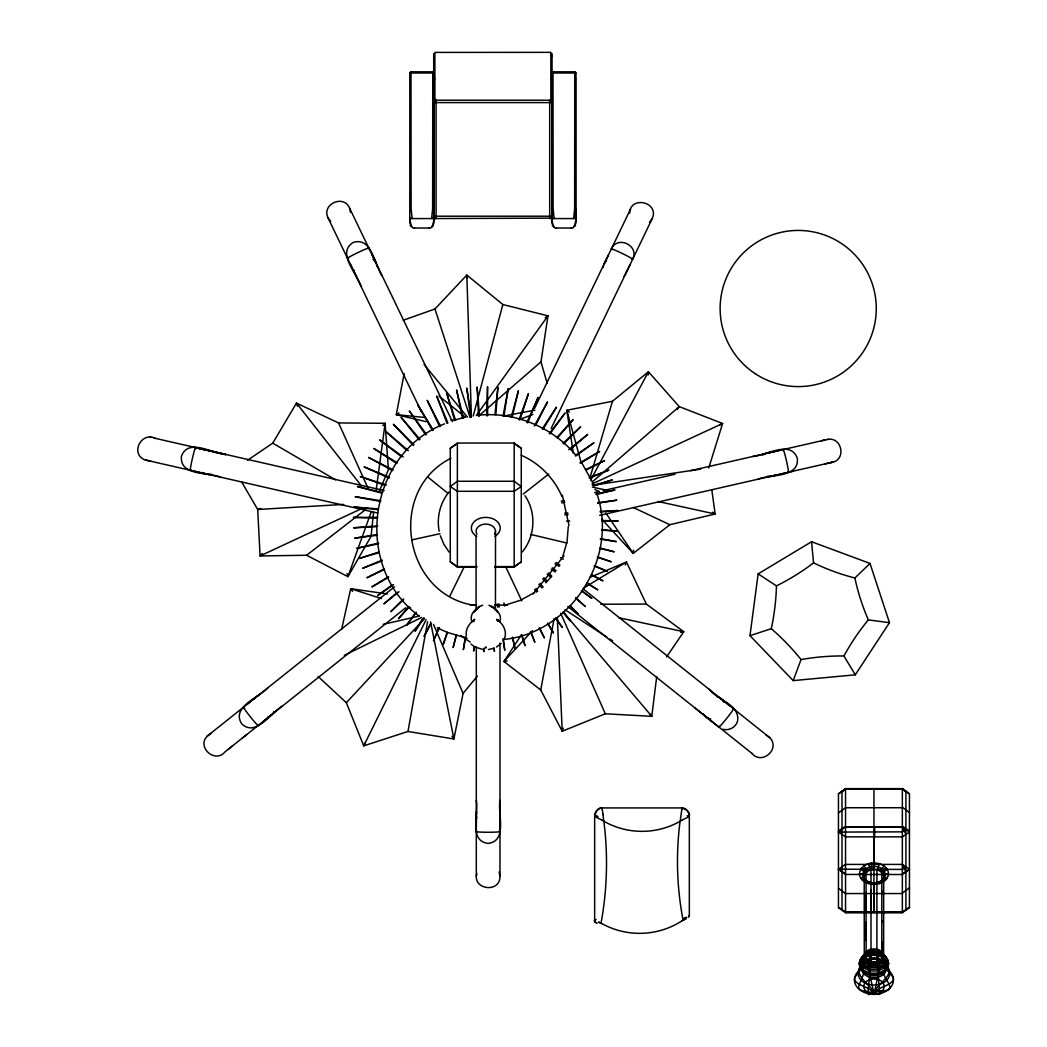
<?xml version="1.0" encoding="UTF-8"?>
<svg xmlns="http://www.w3.org/2000/svg" width="1047" height="1047" viewBox="0 0 1047 1047"><rect width="100%" height="100%" fill="white"/><g stroke="black" fill="none" stroke-linecap="round" stroke-linejoin="round"><path stroke-width="1.5" d="M432.764 73.002L432.633 207.895A68.094 68.094 0 0 1 432.411 211.128L431.573 218.574M433.707 216.048L433.707 209.596M495.44 610.401L495.532 531.261M574.777 73.002L574.646 207.895A68.094 68.094 0 0 1 574.423 211.128L573.586 218.574M575.719 216.048L575.719 209.596M873.957 912.173L873.97 882.987M876.928 869.952L876.902 963.044A8.167 1.675 76.7 0 0 876.915 963.855A4.109 0.838 76.7 0 0 877.098 965.282L877.438 967.101A5.17 1.06 76.7 0 1 877.569 968.03A11.857 2.434 76.7 0 1 877.648 968.658L877.766 969.705A5.759 1.178 76.7 0 0 877.896 970.634L878.341 974.312A14.579 10.784 0 0 0 885.474 970.556A2.578 1.4 44.5 0 0 885.801 969.928A14.449 10.692 0 0 0 888.563 963.554A2.552 1.714 0 0 0 888.183 962.743A14.344 10.614 0 0 0 885.435 956.5L884.401 955.832A13.101 9.698 0 0 0 877.896 952.39A12.721 9.41 0 0 0 870.005 952.377A13.258 9.816 0 0 0 863.474 955.872L862.427 956.539A2.552 1.387 44.5 0 0 862.1 957.18A14.449 10.692 0 0 0 859.338 963.554A2.578 1.741 0 0 0 859.731 964.366A9.541 6.413 0 0 0 860.228 964.889L861.773 966.826A12.263 9.083 0 0 0 864.128 972.166C859.26 988.08 851.604 989.808 873.211 992.648L873.368 993.381M881.81 892.358L881.823 872.57M881.783 922.041L881.836 890.958M881.783 950.296L881.823 920.627M859.626 962.625A14.409 10.666 0 0 0 869.625 972.755A13.977 10.339 0 0 0 878.289 972.781A14.579 10.797 0 0 0 885.474 968.92A14.069 10.418 0 0 0 888.183 962.73L886.914 961.499A5.759 3.874 0 0 1 886.456 960.884L886.063 960.125A11.857 7.97 0 0 0 885.827 959.654A5.17 3.481 0 0 0 885.382 959.039L884.27 958.018A4.109 2.761 0 0 1 883.707 956.997A8.167 5.497 0 0 1 883.629 956.225L883.707 876.836A9.894 7.316 0 0 0 882.948 874.075A9.672 7.159 0 0 0 882.084 872.884M871.012 962.913L871.012 963.044A8.167 1.675 -76.7 0 1 870.986 963.855A4.109 0.838 -76.7 0 1 870.816 965.282L870.685 965.962M881.77 941.842L881.77 960.426A8.167 4.45 44.5 0 0 881.836 961.238A4.109 2.238 44.5 0 0 882.294 962.507L883.197 964.012A5.17 2.814 44.5 0 1 883.563 964.824A11.857 6.452 44.5 0 1 883.747 965.386L884.061 966.329A5.759 3.141 44.5 0 0 884.427 967.14L885.474 968.933A2.552 1.387 44.5 0 1 885.801 969.915M499.982 800.366C497.364 812.825 508.096 840.99 488.138 843.424C468.192 840.99 478.924 812.825 476.306 800.366M864.194 876.836A9.907 7.329 0 0 0 864.966 879.611A4.738 2.945 -29.3 0 0 860.582 877.766A14.645 10.836 0 0 1 859.469 873.656A4.738 3.18 -0.3 0 1 864.207 876.823L864.285 956.225A8.167 5.497 0 0 1 864.22 956.997A4.109 2.761 0 0 1 863.644 958.018L862.532 959.039A5.17 3.481 0 0 0 862.074 959.654A11.857 7.97 0 0 0 861.838 960.125L861.459 960.884A5.759 3.874 0 0 1 861 961.499L859.705 962.73A2.552 1.714 0 0 0 859.312 963.554M476.306 825.285L476.424 813.493M870.319 883.459A9.672 7.159 0 0 0 875.946 883.864L876.143 882.66L876.81 884.165A14.318 10.588 0 0 1 868.46 883.55A14.697 10.876 0 0 1 863.775 881.273A14.278 10.562 0 0 1 861.943 879.637A14.422 10.666 0 0 1 860.686 877.713M486.672 415.764L487.536 386.696L487.614 415.777M568.312 526.497L567.003 541.953L562.697 556.873M409.796 223.194L409.822 72.793L410.987 71.824L432.764 71.824L433.916 72.793M432.961 218.483L433.707 217.383L433.707 53.593M552.057 99.046L550.866 100.224L434.885 100.224L433.707 101.402L434.885 101.402L434.885 52.415L550.866 52.35L550.866 101.088M433.707 217.488L434.78 218.561L551.782 218.129L552.057 53.593M433.707 208.942L433.065 209.897M575.719 208.942L575.379 209.701M888.563 963.554A14.723 10.889 0 0 0 885.749 957.154A2.552 1.387 -44.7 0 0 885.435 956.513A14.409 10.666 0 0 0 878.289 952.705L878.289 954.341A9.541 1.95 -76.7 0 1 878.132 955.217L877.726 959.536L879.886 966.211L874.402 992.635M552.057 77.936L550.866 78.918M870.594 966.42L870.476 967.101A5.17 1.06 -76.7 0 0 870.332 968.03A11.857 2.434 -76.7 0 0 870.266 968.658L870.149 969.705A5.759 1.178 -76.7 0 1 870.005 970.634L869.586 974.364A9.541 1.95 -76.7 0 0 869.769 974.548L868.002 992.072L868.657 994.65L873.198 992.347L873.735 993.577L874.703 992.347L878.485 994.519L879.755 994.192L878.132 974.561A9.541 1.95 76.7 0 0 878.289 974.417A13.977 10.339 0 0 1 869.625 974.404A14.396 10.653 0 0 1 859.626 964.261M648.198 374.996L648.433 371.764L612.456 401.276L566.793 410.254L573.337 453.089M474.003 646.261L473.637 651.09L474.16 646.274M495.846 414.625L497.914 387.246L494.956 414.547M633.553 550.159L633.252 553.418L601.75 519.168M373.543 512.232L371.083 536.3L347.931 576.661L306.614 555.263L260.088 555.944L257.693 509.483L241.53 481.751M680.367 819.565L682.029 808.062M473.637 621.669L474.579 619.34L472.995 620.95M656.718 676.519L651.784 716.331L605.323 713.779L562.187 731.251L540.736 689.96L503.921 661.495L521.511 634.652M376.253 489.656L385.1 423.276L338.561 422.936L296.471 403.108L272.757 443.143L247.537 460.261M749.979 635.686L758.146 573.874L811.569 541.731L870.005 563.443L889.466 622.677L855.281 674.818L793.207 680.615L749.979 635.686L771.286 628.684L776.455 633.291A79.35 26.254 46.1 0 1 799.973 658.223L801.034 659.558A78.551 25.992 -5.3 0 1 843.947 655.985A76.379 25.272 -56.8 0 1 868.329 619.889A74.402 24.618 71.8 0 1 854.889 577.996A74.232 24.565 20.4 0 1 813.545 562.867A76.012 25.154 -31 0 1 776.455 585.875A78.276 25.9 -82.5 0 1 771.286 628.684M503.306 639.508C571.073 633.199 619.353 557.488 596.764 493.333M547.228 383.424L540.972 361.843L547.987 315.841L502.848 304.52L466.818 275.073L434.963 308.996L403.213 320.251M465.3 636.969L463.324 649.742L465.719 637.034M504.013 415.738L508.227 388.607L503.136 415.594M874.546 992.739C875.959 983.696 896.677 974.822 886.259 966.093C883.943 964.379 882.83 961.159 885.016 958.882A9.541 5.17 -44.7 0 0 885.448 958.149A2.578 1.4 -44.7 0 0 885.762 957.154A14.789 10.941 0 0 0 878.394 953.267A14.344 10.614 0 0 0 869.494 953.241A14.972 11.072 0 0 0 862.126 957.194A2.578 1.4 44.5 0 0 862.44 958.175A9.541 5.183 44.5 0 0 862.846 958.921L863.867 963.044A12.315 9.109 0 0 0 861.498 968.475L854.771 977.492L854.457 979.94A19.631 14.527 0 0 0 858.226 988.473A19.71 14.593 0 0 0 868.028 993.668A19.134 14.161 0 0 0 879.899 993.695M318.118 676.493L346.335 702.694L363.728 745.857L407.977 731.473L427.556 621.8M888.602 963.554A2.578 1.741 0 0 1 888.183 964.366A9.541 6.413 0 0 1 887.673 964.889C882.255 970.046 894.439 974.6 893.444 979.94A19.265 14.252 0 0 1 889.728 988.42C886.142 992.883 878.799 989.101 874.703 992.648L874.546 993.381M540.736 689.96L554.112 618.646M404.129 373.674L396.303 414.651L425.972 421.64M499.982 643.12L499.982 876.326C500.296 893.51 472.001 889.767 476.869 873.42M477.419 676.074L463.088 693.376L453.901 738.986L407.977 731.473M341.597 629.404L350.732 588.702L387.259 593.937M629.574 213.392C630.124 195.2 659.518 201.914 652.268 218.483L551.18 428.393M551.834 72.793L552.999 71.824L574.777 71.824L575.942 72.793L575.955 223.194M874.69 993.053C878.616 986.313 889.178 986.667 893.444 979.94A19.631 14.527 0 0 0 889.675 971.42A19.71 14.593 0 0 0 879.886 966.224A19.134 14.161 0 0 0 868.015 966.198A19.958 14.763 0 0 0 858.187 971.472A19.265 14.252 0 0 0 854.47 979.94C858.71 986.68 869.298 986.313 873.224 993.053M456.126 634.992L453.142 647.57L456.531 635.097M512.075 417.491L518.409 390.767L511.211 417.269M632.663 259.198C639.678 245.679 617.534 235.012 611.343 248.937M473.244 415.855L502.848 304.52M589.814 478.322L612.456 401.276M708.767 467.917L722.613 423.498L679.241 406.629L648.433 371.764L590.6 480.324M864.181 965.426L863.867 966.355A5.759 3.128 -44.7 0 1 863.5 967.166L862.466 968.959A2.552 1.387 -44.7 0 0 862.139 969.954A2.578 1.4 -44.7 0 0 862.479 970.582A9.541 5.17 -44.7 0 0 862.885 970.883L864.128 972.166A12.328 9.122 0 0 0 870.253 975.411A12.04 8.913 0 0 0 877.818 975.346M447.134 632.309L443.169 644.612L447.527 632.453M519.979 419.873L528.382 393.724L519.129 419.585M499.589 621.709C502.639 616.434 497.181 609.576 493.713 608.372M504.327 638.827C507.52 631.59 503.097 623.502 496.893 619.523L497.953 620.361M371.279 511.669L347.931 576.661L347.054 573.56M563.312 728.215L562.187 731.251L557.344 617.39M793.207 680.615L801.034 659.558M625.281 565.014L626.459 562.017L646.352 604.08L683.77 631.734L666.559 656.901M438.981 627.441L433.458 640.882L439.426 627.624M527.662 422.857L538.093 397.454L526.837 422.504M379.577 490.637L388.411 469.684L385.1 423.276L382.836 425.632M365.05 742.912L363.728 745.857L426.103 619.654M870.018 970.621A13.101 9.698 0 0 1 860.922 961.408A12.8 9.475 0 0 1 863.474 955.872A5.759 3.141 44.5 0 0 863.84 955.453L864.155 954.851A11.857 6.452 44.5 0 1 864.338 954.498A5.17 2.814 44.5 0 1 864.704 954.079L865.503 953.608A10.562 7.813 0 0 1 870.816 950.755A10.117 7.486 0 0 1 877.098 950.755L877.425 950.99A5.17 1.06 -76.7 0 1 877.569 951.291A11.857 2.434 -76.7 0 1 877.635 951.579L877.752 952.076A5.759 1.178 -76.7 0 0 877.896 952.377L878.315 952.731A13.977 10.339 0 0 0 869.612 952.691A14.579 10.797 0 0 0 862.44 956.539A14.069 10.418 0 0 0 859.718 962.73M625.425 274.249L630.098 264.498M604.211 263.739L608.412 255.023M534.677 408.16L630.556 209.073M449.909 595.939L464.201 566.872M430.631 623.436L424.074 636.406L431.05 623.646M535.815 425.003L547.476 401.93L534.297 426.024M433.615 225.04L431.796 227.264M575.628 225.04L574.567 226.649M473.885 612.456L477.72 607.496L482.641 605.179M394.562 586.739L207.149 736.198C196.443 747.349 215.198 763.852 225.013 751.877L405.66 607.797M422.622 618.79L415.07 631.21L423.904 617.691M543.053 429.218L556.494 407.139L542.333 428.773M677.448 409.364L679.241 406.629L592.445 481.803M476.503 609.197L479.748 606.278M649.493 222.409L652.268 218.483M476.293 415.567L547.987 315.841L545.291 317.647M415.947 612.207L406.498 625.308L416.366 612.521M549.937 433.982L565.066 413.028L549.256 433.484M449.032 491.959C440.146 502.743 436.442 517.519 439.19 531.222M522.217 552.018C535.305 536.457 536.483 512.454 524.979 495.689M533.132 593.898L563.94 555.905M474.631 611.121L475.299 610.296M408.867 606.449L398.41 618.764L409.259 606.789M557.462 438.052L573.141 419.572L556.873 437.528M545.88 582.773L551.023 576.949M575.379 218.221L575.379 76.902M262.287 553.562L260.088 555.944L361.333 508.75M532.557 630.556L503.921 661.495L507.154 660.997M346.335 702.694L424.558 618.581M403.396 599.002L390.858 611.605L403.802 599.408M563.6 443.928L580.692 426.731L563.05 443.365M854.889 577.996L870.005 563.443M682.631 819.801L687.866 817.236L689.332 815.037L689.332 915.641L688.363 917.277M501.199 643.473L496.487 646.994M478.885 415.777L540.972 361.843M397.389 592.288L383.909 603.87L399.012 591.725M570.497 449.215L587.655 434.466L568.77 449.66M476.634 609.158C472.302 611.5 469.789 617.102 471.988 621.735M247.157 704.291L255.717 697.328M841.997 791.493L845.544 788.627L902.357 788.627L909.45 793.875L909.45 907.396L902.357 912.657L845.544 912.657L838.451 907.396L838.451 793.875L845.544 788.627L845.544 912.657M282.52 706.005C271.304 711.973 255.926 737.782 241.582 723.699C231.047 706.568 259.669 697.328 267.967 687.696M211.049 733.397L207.149 736.198M228.39 749.181L232.303 746.053M241.909 738.384L246.621 734.641M473.558 620.4L474.631 619.549C469.409 623.109 465.09 629.247 466.386 635.843M523.251 494.053L548.746 474.055M711.855 490.166L715.14 514.012L669.858 524.704L633.252 553.418L605.833 512.991M264.368 720.48L271.814 714.669M306.614 555.263L365.56 509.562M476.856 567.081L457.369 567.081L450.275 561.833L450.275 448.312L457.369 443.051L514.182 443.051L521.275 448.312L521.275 561.833L514.182 567.081L494.708 567.081M838.451 812.982L845.544 807.734L902.357 807.734M838.451 832.09L845.544 826.842L902.357 826.764L909.45 832.09L902.357 836.867L845.544 836.867L838.451 832.09L902.357 831.855L905.904 829.46M905.904 866.798L902.357 869.429L838.451 869.193L845.544 864.416L902.357 864.416L909.45 869.193L902.357 874.441M902.357 893.065L909.45 887.817M391.918 585.129L377.574 595.612L393.593 584.684M575.719 456.073L593.976 442.724L575.3 455.471M450.275 448.312L457.369 443.535M521.275 561.833L514.182 566.61L494.708 566.61M838.451 793.875L845.544 789.098L902.357 789.098L909.45 793.875M838.451 831.004L845.544 826.227M902.357 873.996L909.45 869.219M859.718 964.379A14.069 10.405 0 0 1 862.427 958.175A14.579 10.784 0 0 1 869.625 954.341A13.977 10.339 0 0 1 878.289 954.341A14.396 10.653 0 0 1 885.435 958.149A14.344 10.614 0 0 1 888.183 964.379A14.069 10.405 0 0 1 885.474 970.569A9.541 5.183 44.5 0 1 885.055 970.844C880.749 975.948 890.879 982.636 889.728 988.42A19.958 14.763 0 0 1 879.886 993.668M399.025 412.924L396.303 414.651L425.121 417.517M475.731 609.707L477.825 608.399M450.917 458.259C386.382 490.703 403.291 594.997 474.762 605.402M388.411 576.714L371.907 586.896L388.725 577.25M580.391 463.324L599.643 451.453L580.025 462.695M534.022 592.785L520.438 600.284L505.649 604.983M583.258 588.283L626.459 562.017L589.5 577.591M485.311 647.072L486.227 647.059M486.253 647.897L485.402 647.949M682.304 819.932C657.804 835.205 626.014 835.1 601.528 819.866M686.086 918.533L684.96 919.122M682.238 920.693L683.848 919.881M685.811 918.9L683.089 920.13A78.067 78.067 0 0 1 601.043 923.14L598.518 922.001M384.197 568.901L366.947 577.748L384.471 569.463M585.927 470.182L604.603 460.588L585.626 469.566M685.497 919.07L684.516 919.554M719.721 424.938L722.613 423.498L592.013 483.976M444.556 423.839C367.615 453.888 352.459 566.453 418.721 615.793M344.345 655.304L421.679 617.416M382.103 560.145L362.72 568.246L382.351 560.786M589.461 478.191L608.844 470.09L589.199 477.563M519.391 419.546L532.897 414.455M260.795 508.462L257.693 509.483L343.704 504.418M379.197 551.887L359.252 558.444L379.407 552.541M593.885 485.952L612.312 479.906L593.701 485.35M874.31 992.582C869.612 983.971 849.745 972.781 863.867 963.044A12.76 9.449 0 0 1 870.162 959.693A12.237 9.057 0 0 1 877.752 959.693M493.582 648.302L488.452 649.546M454.948 419.965L465.653 417.125M378.53 543.04L356.556 548.392L378.7 543.759M561.624 502.94L564.765 502.167M596.162 494.537L614.995 489.944L596.018 493.922M771.613 476.254L793.207 471.176M752.78 456.479C765.462 455.942 790.511 439.347 797.33 458.272C799.398 478.296 769.584 474.173 757.923 479.225M594.631 492.574L599.133 491.54M603.033 490.65L675.053 474.212M690.627 470.666L824.853 440.028L821.476 440.787M827.706 439.452C840.715 436.599 846.526 457.238 833.962 461.871L599.709 515.333M383.176 624.339L419.494 616.016M825.128 463.886L828.203 463.18M829.145 462.97L832.47 462.211M411.563 539.951L440.028 533.695M823.374 440.355L828.635 439.243M561.231 501.186L564.398 500.531M828.138 463.114L833.399 462.002M779.282 450.511L767.713 452.919L775.225 451.349M503.241 416.13L534.912 410.136M680.576 632.296L683.77 631.734L618.685 617.717M155.401 438.366C141.646 431.024 129.697 453.613 144.826 459.882L377.574 513.004M376.985 534.559L354.658 538.158L377.09 535.279M597.758 503.267L616.892 500.178L597.667 502.652M592.406 485.311L700.692 469.121M377.731 525.843L353.572 527.819L376.161 526.706M564.843 514.862L568.063 514.601M600.271 511.97L617.979 510.53L600.232 511.394M476.594 415.358C513.436 411.078 551.677 426.325 575.47 454.764M564.726 513.135L567.958 512.978M434.78 100.224L433.707 99.046L434.885 99.046M377.535 517.336L353.31 517.414L377.522 518.134M566.545 521.079L569.777 521.066M602.09 520.974L618.254 520.922L602.104 520.451M600.756 604.237L646.352 604.08M409.848 73.002L433.89 73.002M575.915 73.002L551.861 73.002L551.808 223.194M552.044 102.593L433.72 102.593A2.369 2.369 0 0 1 436.076 100.224L436.076 218.561A2.369 2.369 0 0 1 433.707 216.206L552.044 216.206M432.961 203.602L433.89 203.602M432.961 217.383L434.885 217.383L434.885 218.574M552.005 217.383L550.866 217.383L550.866 218.522M409.809 218.574L433.929 218.574M551.821 218.574L575.942 218.574M414.533 228.037L429.205 228.037M556.546 228.037L571.23 228.037M476.856 566.61L457.369 566.61L450.275 561.833M845.544 826.842L902.357 826.842L905.904 834.485M902.357 874.52L845.544 874.441L838.451 869.193L845.544 873.996M902.357 893.549L845.544 893.549L838.451 888.301M470.077 604.865L476.594 604.917M494.537 605.061L507.573 605.166M434.78 78.918L433.707 77.936M550.866 100.224L552.005 101.062M378.019 508.855L353.847 507.023L377.941 509.64M601.593 530.096L617.704 531.313L601.645 529.573M722.953 729.288C728.974 730.911 735.544 727.495 737.454 721.527C740.818 704.749 717.156 699.906 709.094 689.292M450.76 420.056L453.953 420.37M868.329 619.889L889.466 622.677M380.755 500.675L355.208 496.71L380.611 501.513M600.376 539.153L616.343 541.626L600.468 538.629M552.24 217.462L552.319 218.129M483.099 649.546L475.089 647.02M200.854 448.797L211.075 450.93M145.389 460.013L150.637 461.125M592.34 487.077L608.294 490.585M657.725 501.421L715.14 514.012L712.47 512.179M220.852 477.236C209.191 472.197 179.39 476.293 181.445 456.283C188.29 437.332 213.352 454.018 226.034 454.568L195.383 447.658L226.008 454.49M153.922 438.039L384.144 490.585M149.59 437.123L151.082 437.463M752.047 753.474C761.85 765.436 780.604 748.945 769.911 737.795L583.323 588.99M467.08 638.212L447.357 632.44L437.28 627.834M382.521 492.496L357.38 486.541L382.325 493.307M600.036 548.445L614.183 551.795L600.153 547.987M530.62 534.428L566.872 543.013M194.716 471.268L207.175 474.265M551.193 55.295L552.057 56.237M386.474 484.97L360.325 476.568L384.668 485.271M597.379 557.318L611.226 561.768L597.536 556.873M381.409 598.557L350.732 588.702L352.564 591.411M407.492 606.946L410.568 607.927M490.899 605.925L494.982 608.477L497.652 612.443M488.923 605.179L494.943 608.961L493.634 607.155L495.035 609.184M389.471 477.288L364.055 466.857L389.118 478.113M594.042 565.956L607.496 571.492L595.704 566.191M601.214 819.722L596.175 817.262L594.657 815.076L594.657 919.096A6.897 2.775 -9.3 0 0 594.722 919.659M599.146 922.433L601.75 923.546M603.582 820.717L603.229 816.163M521.301 455.314C539.401 463.154 554.046 478.23 561.886 496.291M594.905 489.486L599.316 491.553M633.121 507.442L669.858 524.704M393.044 469.854L368.544 457.46L392.638 470.653M591.476 575.039L603.02 580.876L591.673 574.672M560.498 557.606L563.325 559.15M272.757 443.143L335.498 479.788M397.206 462.735L373.74 448.456L396.721 463.494M555.028 563.849L559.163 566.362M586.765 583.166L597.811 589.88L587.001 582.813M564.948 609.707L607.142 637.27M609.864 639.036L612.587 640.816M758.146 573.874L776.455 585.875M555.905 562.461L559.949 565.118M514.182 443.535L521.275 448.312M902.357 826.227L909.45 831.004M460.863 635.686L470.168 642.06M569.424 412.138L566.793 410.254L581.203 462.839M769.911 737.795L766.011 734.994M403.213 456.911L379.629 439.884L401.367 456.675M551.311 569.136L555.237 571.976M581.438 590.888L591.921 598.452L581.687 590.547M902.357 807.25L909.45 812.511M552.279 567.827L556.127 570.798M705.233 716.266L712.68 722.077M567.788 606.527L752.492 753.827M438.929 396.041L465.3 417.112M694.541 707.602L718.896 727.194M905.904 791.493L902.357 788.627L902.357 912.657M553.955 227.264L552.149 225.053M721.331 698.925L729.903 705.887M427.935 477.118L448.064 493.438M408.356 450.616L386.186 431.796L406.537 450.249M547.188 574.122L550.879 577.263M575.523 598.177L585.365 606.54L575.798 597.863M494.891 609.132L496.893 611.095M470.993 644.036L472.878 645.646M548.262 572.905L551.848 576.151M498.516 620.91L496.945 619.301L497.914 621.054L497.757 620.256M413.971 444.753L393.345 424.257L413.29 445.42M542.686 578.769L546.128 582.197M570.183 606.108L578.206 614.079L570.458 605.847M543.851 577.643L547.175 581.164M420.03 439.347L401.08 417.295L419.297 439.962M538.891 584.278L542.045 587.956M563.103 612.469L570.471 621.041L563.391 612.233M649.677 713.871L651.784 716.331L563.116 611.841M424.127 364.578L467.446 417.125M411.183 226.649L410.136 225.053M552.24 209.531L552.057 208.942M540.095 583.271L543.144 587.053M361.516 486.017L296.471 403.108L297.427 406.197M449.032 552.018L443.876 544.296L440.316 535.724M426.495 434.44L409.325 410.961L425.723 434.989M534.572 589.553L536.483 592.157M555.551 618.24L562.226 627.375L555.852 618.031M452.448 421.692L349.619 208.183C343.913 194.114 321.573 203.929 327.907 217.606L421.339 411.628M327.907 217.606L330.669 221.532M452.042 736.329L453.901 738.986L430.566 621.866M535.815 588.676L537.635 591.346M601.973 808.088L603.02 814.108M582.184 463.572L592.89 482.955M433.327 430.055L418.054 405.307L432.516 430.539M547.555 623.41L553.497 633.042L547.882 623.227M843.947 655.985L855.281 674.818M440.486 426.208L427.202 400.334L439.635 426.626M539.192 627.938L544.361 638.003L539.519 627.781M371.75 254.146L375.965 262.862M361.071 286.472C357.825 274.17 336.126 253.387 353.035 242.538C372.065 236.085 374.787 265.99 382.377 276.199M902.357 864.416L905.904 871.811M350.064 263.622L354.75 273.359M505.923 567.212L521.812 600.913M338.561 422.936L367.877 487.85M560.721 613.254L605.323 713.779M433.484 624.352L463.088 693.376M447.907 422.949L436.704 396.106L447.03 423.289M530.489 631.799L534.847 642.23L530.829 631.655M455.576 420.266L446.506 392.638L454.673 420.554M521.524 634.953L525.044 645.698L521.864 634.848M434.963 308.996L470.077 417.478M874.036 869.677A9.672 7.159 0 0 0 872.151 869.821A9.436 6.976 0 0 0 870.266 870.149A10.248 7.591 0 0 0 867.073 871.732A4.738 2.238 53.9 0 0 863.749 866.052A14.841 10.98 0 0 1 868.434 863.736A14.37 10.627 0 0 1 871.156 863.121L872.086 869.743M463.428 418.211L456.557 389.942L462.512 418.407M503.921 602.863L504.68 606.004M512.323 637.401L514.993 648.394L512.677 637.322M349.619 208.183L350.588 212.515M562.331 495.139L568.979 525.398M499.144 871.968L499.982 876.326M471.425 416.758L466.792 388.057L470.483 416.902M497.299 604.027L497.809 607.221M502.966 639.115L504.772 650.292L503.332 639.063M498.804 603.818L499.223 607.024M603.046 814.396L603.177 815.561M554.177 218.574L553.353 211.128A68.094 68.094 0 0 1 553.117 207.895L552.999 73.002M412.165 218.574L411.34 211.128A68.094 68.094 0 0 1 411.105 207.895L410.987 73.002M811.569 541.731L813.545 562.867M873.735 992.543L868.015 966.211L870.175 959.536L869.769 955.217A9.541 1.95 76.7 0 1 869.612 954.341L870.005 952.377A5.759 1.178 76.7 0 0 870.149 952.076L870.266 951.579A11.857 2.434 76.7 0 1 870.332 951.291A5.17 1.06 76.7 0 1 870.476 950.99L870.816 950.755A4.109 0.838 76.7 0 0 870.986 950.126A8.167 1.675 76.7 0 0 871.012 949.407L871.012 949.158A9.894 7.329 0 0 0 866.131 951.775A9.554 7.067 0 0 0 864.298 955.976L864.285 956.094M479.5 415.947L477.131 386.971L478.558 416.012M467.067 278.306L466.818 275.073L471.412 417.23M499.943 822.327L499.982 825.285M876.902 949.289L876.902 949.42A8.167 1.675 -76.7 0 0 876.915 950.126A4.109 0.838 -76.7 0 0 877.098 950.755M873.957 836.867L873.97 869.311M873.97 883.315L873.97 884.048M870.986 889.754L871.012 962.782A9.488 7.015 0 0 0 876.902 962.782A9.894 7.329 0 0 0 881.77 960.178A9.554 7.067 0 0 0 883.616 955.976M870.986 913.377L870.986 869.952M866.065 872.596L866.105 910.772M866.065 892.384L866.131 940.428M866.131 951.762L866.131 951.893A8.167 4.45 44.5 0 1 866.078 952.757A9.632 7.12 0 0 0 864.207 956.997A9.816 7.264 0 0 0 866.091 961.264A9.855 7.29 0 0 0 870.986 963.855A9.567 7.08 0 0 0 876.928 963.868A9.973 7.381 0 0 0 881.836 961.238A9.632 7.12 0 0 0 883.694 956.997M866.091 922.067L866.157 960.452A8.167 4.437 -44.7 0 1 866.091 961.251A4.109 2.225 -44.7 0 1 865.633 962.533L864.743 964.038A5.17 2.801 -44.7 0 0 864.377 964.85A11.857 6.439 -44.7 0 0 864.181 965.426M476.032 535.567L476.11 610.401M905.904 910.026L905.904 791.257L902.357 788.862L845.544 788.862L841.997 791.257L841.997 910.026M874.664 826.842L874.664 836.867M873.957 788.627L873.957 912.657M682.238 808.755L682.238 807.931L601.75 807.931L601.75 808.755M574.777 71.863L574.777 72.793M552.999 71.863L552.999 72.793M514.182 443.051L514.182 567.081M476.306 646.876L476.306 876.326M457.369 443.051L457.369 567.081M433.942 73.002L433.942 223.194M432.764 71.863L432.764 72.793M410.987 71.863L410.987 72.793M274.065 711.502A11.831 10.876 51.4 0 1 267.823 716.999M254.238 699.121A11.831 10.876 51.4 0 1 258.975 695.247M258.046 725.087A11.831 0.667 51.4 0 1 249.487 715.729A11.831 0.667 51.4 0 1 244.605 708.034M208.746 450.838A11.831 10.876 -77.1 0 1 215.368 452.684M211.049 474.108A11.831 10.876 -77.1 0 1 202.882 472.511M190.842 469.462A11.831 0.667 -77.1 0 1 192.412 458.377A11.831 0.667 -77.1 0 1 195.593 448.823M372.994 259.29A11.831 10.876 -25.7 0 1 376.985 266.592M356.543 275.885A11.831 10.876 -25.7 0 1 353.729 269.629M348.546 258.112A11.831 0.667 -25.7 0 1 357.694 252.68A11.831 0.667 -25.7 0 1 368.151 248.649M626.211 272.063A11.831 10.876 25.7 0 1 623.632 276.774M603.19 267.469A11.831 10.876 25.7 0 1 606.566 260.677M612.233 249.67A11.831 0.667 25.7 0 1 621.918 253.295A11.831 0.667 25.7 0 1 631.851 259.067M716.58 696.386A11.831 10.876 -51.4 0 1 723.582 702.105M710.769 718.949A11.831 10.876 -51.4 0 1 703.348 713.792M732.861 709.212A11.831 0.667 -51.4 0 1 726.644 718.478A11.831 0.667 -51.4 0 1 719.289 726.199M499.943 814.265A11.831 10.876 0 0 1 499.943 815.809M476.791 818.1A11.831 10.876 0 0 1 476.791 811.975M499.039 831.344A11.831 0.667 0 0 1 488.583 832.26A11.831 0.667 0 0 1 476.948 831.397M682.212 808.297A8.023 7.185 22.8 0 1 689.541 815.024M687.068 815.718A8.023 3.298 10.9 0 1 688.363 816.581M682.238 807.839A7.525 7.054 67.2 0 1 689.096 815.037M689.292 915.484A8.219 3.141 -1.9 0 1 688.743 916.308M594.892 815.037A7.538 7.054 -67.2 0 1 601.75 807.839M595.023 815.063A8.023 7.185 -67.2 0 1 601.737 807.734M597.994 816.686A8.023 1.387 24.6 0 1 596.201 815.508M596.214 922.826A7.931 2.801 -5.1 0 1 596.162 919.384M603.779 820.743A331.323 331.323 0 0 1 601.043 923.14M683.076 920.13A310.527 310.527 0 0 1 680.144 820.783M686.61 917.473A8.363 1.701 -21.4 0 1 684.372 918.638M686.099 917.277A7.996 1.178 -23.1 0 1 684.005 918.337M597.235 923.061A8.245 2.905 6.1 0 1 594.421 920.091M775.238 474.932A11.831 10.876 77.1 0 1 767.739 476.11M762.792 455.144A11.831 10.876 77.1 0 1 770.042 452.828M783.156 450.55A11.831 0.667 77.1 0 1 786.441 460.693A11.831 0.667 77.1 0 1 787.933 471.425M556.494 227.788A9.502 2.84 83.3 0 1 551.69 217.436M576.072 217.436A9.502 2.84 -83.3 0 1 571.282 227.788M551.808 211.337A1.466 1.322 0 0 1 552.24 210.408M575.3 210.238A1.466 1.322 0 0 1 575.955 211.337M552.057 216.206A2.369 2.369 0 0 1 549.688 218.574L549.688 100.237A2.369 2.369 0 0 1 552.057 102.593M414.481 227.788A9.502 2.84 83.3 0 1 409.678 217.436M434.06 217.436A9.502 2.84 -83.3 0 1 429.257 227.788M409.796 211.337A1.466 1.322 0 0 1 409.901 210.853M432.882 210.067A1.466 1.322 0 0 1 433.942 211.337M476.686 536.365A14.436 10.679 0 0 1 475.194 520.804A14.436 10.679 0 0 1 496.291 520.752A14.436 10.679 0 0 1 494.943 536.326M476.922 534.192A9.698 7.172 0 0 1 485.743 524.089A9.698 7.172 0 0 1 494.655 534.14M870.24 958.254A12.472 9.227 0 0 0 864.102 961.539A12.04 8.913 0 0 0 861.773 966.826L861.485 968.475A12.551 9.292 0 0 0 863.893 973.919A12.603 9.331 0 0 0 870.162 977.244A12.237 9.057 0 0 0 877.752 977.257A12.76 9.449 0 0 0 884.034 973.893A12.315 9.109 0 0 0 886.416 968.475M864.102 954.982A12.472 9.227 0 0 1 870.24 951.697A11.962 8.847 0 0 1 877.661 951.684M864.089 954.982A12.04 8.913 0 0 0 861.773 960.269A12.263 9.083 0 0 0 864.128 965.609A12.328 9.122 0 0 0 870.253 968.855A12.04 8.913 0 0 0 877.818 968.789M870.986 950.139A9.973 7.381 0 0 0 866.065 952.757A4.109 2.238 44.5 0 1 865.607 953.542A10.182 7.538 0 0 0 863.644 958.018A10.431 7.722 0 0 0 870.816 965.282M873.97 869.612A9.606 7.107 0 0 1 877.674 870.162A10.051 7.434 0 0 1 880.841 871.732A9.449 6.989 0 0 1 882.058 872.818A4.738 2.644 -42 0 1 885.998 867.701A14.265 10.562 0 0 0 884.165 866.052A14.697 10.876 0 0 0 879.493 863.749A14.305 10.588 0 0 0 871.156 863.121M875.855 883.917A9.449 6.989 0 0 0 877.674 883.498A10.221 7.565 0 0 0 880.854 881.914A9.554 7.067 0 0 0 882.084 880.815A9.541 7.067 0 0 0 882.974 879.572A9.672 7.159 0 0 0 883.707 876.836A4.738 3.18 -0.2 0 1 888.432 873.63A14.645 10.836 0 0 0 887.333 869.573A14.37 10.627 0 0 0 885.958 867.662M865.987 880.828A9.672 7.159 0 0 1 865.084 879.572M864.351 876.849A9.672 7.159 0 0 1 865.097 874.088M870.882 993.616A10.221 7.565 0 0 1 863.775 986.418A9.986 7.394 0 0 1 865.764 982.099A10.352 7.656 0 0 1 870.882 979.377A9.92 7.342 0 0 1 877.033 979.377M877.137 979.207A10.221 7.565 0 0 1 884.231 986.405M878.943 962.18A15.901 11.766 0 0 1 886.848 966.368M884.205 963.004A12.551 9.292 0 0 1 886.6 968.449M877.805 958.188A12.263 9.083 0 0 1 886.312 966.813M859.247 963.436A14.789 10.941 0 0 0 869.507 973.841A14.344 10.614 0 0 0 878.407 973.854A14.972 11.072 0 0 0 885.775 969.902M877.805 951.631A12.263 9.083 0 0 1 886.312 960.256M877.556 950.807A11.556 8.546 0 0 1 885.566 958.934M877.203 950.584A10.431 7.722 0 0 1 884.44 957.926M881.967 952.718A9.816 7.264 0 0 1 883.851 956.984M871.012 962.782A9.776 7.237 0 0 1 864.233 955.898M881.914 951.631A9.776 7.237 0 0 1 883.786 955.885M863.683 877.752A11.308 8.363 0 0 1 862.807 874.585M863.788 877.713A11.072 8.193 0 0 0 864.835 879.153A10.85 8.023 0 0 0 866.131 880.435A11.412 8.441 0 0 0 869.743 882.202M862.964 874.598A11.072 8.193 0 0 1 863.801 871.444M869.756 867.034A11.072 8.193 0 0 1 878.302 867.034M888.445 873.63A14.422 10.666 0 0 1 884.165 881.247A14.841 10.98 0 0 1 879.519 883.537A4.738 1.243 72.6 0 0 877.674 883.498M879.637 883.485A14.422 10.666 0 0 1 876.915 884.113M859.6 873.682A14.422 10.666 0 0 1 863.906 866.052M884.061 986.496A9.986 7.394 0 0 1 882.137 990.907A10.352 7.656 0 0 1 877.033 993.616M877.164 993.564A9.986 7.394 0 0 1 870.96 993.564M886.691 966.486A15.901 11.766 0 0 1 889.728 973.383A15.6 11.543 0 0 1 886.73 980.254A16.176 11.962 0 0 1 878.76 984.507A15.509 11.478 0 0 1 869.141 984.52A15.98 11.818 0 0 1 861.21 980.293A15.901 11.766 0 0 1 858.174 973.383A15.6 11.543 0 0 1 861.171 966.525A16.176 11.962 0 0 1 869.141 962.272A15.509 11.478 0 0 1 878.76 962.258M886.128 966.826A12.04 8.913 0 0 1 883.812 972.126A12.472 9.227 0 0 1 877.661 975.411M884.78 971.014A13.218 9.789 0 0 0 887.333 965.19A13.48 9.973 0 0 0 884.741 959.34A13.532 10.012 0 0 0 878.027 955.767A13.14 9.724 0 0 0 869.874 955.754A13.703 10.143 0 0 0 863.134 959.379A13.218 9.789 0 0 0 860.582 965.19A13.48 9.973 0 0 0 863.16 971.04A13.532 10.012 0 0 0 869.887 974.613A13.14 9.724 0 0 0 878.027 974.626A13.703 10.143 0 0 0 884.78 971.014M878.067 970.556A12.8 9.475 0 0 1 870.122 970.556M886.128 960.269A12.04 8.913 0 0 1 883.812 965.57A12.472 9.227 0 0 1 877.661 968.855M885.369 959.039A11.281 8.35 0 0 1 883.197 964.012A11.687 8.651 0 0 1 877.425 967.088A11.203 8.297 0 0 1 870.476 967.088A11.556 8.546 0 0 1 862.466 958.96A11.281 8.35 0 0 1 864.717 954.079A11.687 8.651 0 0 1 870.476 951.003A11.203 8.297 0 0 1 877.425 951.003M884.257 958.018A10.182 7.538 0 0 1 882.294 962.507M871.078 950.257A9.632 7.12 0 0 1 877.059 950.257M871.104 949.289A9.554 7.067 0 0 1 877.033 949.289M876.889 949.171A9.776 7.237 0 0 1 881.744 951.749L881.744 951.998A8.167 4.437 -44.7 0 0 881.81 952.731A4.109 2.225 -44.7 0 0 882.268 953.516L883.171 954.053A5.17 2.801 -44.7 0 1 883.537 954.471A11.857 6.439 -44.7 0 1 883.72 954.825L884.034 955.427A5.759 3.128 -44.7 0 0 884.401 955.832A13.048 9.645 0 0 1 886.888 961.499A12.8 9.475 0 0 1 884.44 967.14A13.258 9.816 0 0 1 877.896 970.621M877.02 949.969A9.855 7.29 0 0 1 881.927 952.561M877.098 965.295A10.117 7.486 0 0 1 870.816 965.282M882.294 962.507A10.562 7.813 0 0 1 877.085 965.282M870.24 958.241A11.962 8.847 0 0 1 877.661 958.254M877.883 959.484A12.603 9.331 0 0 1 884.152 962.808M882.961 874.075A4.738 2.945 -29 0 1 887.346 869.573M880.841 871.732A4.738 2.238 -53.8 0 1 884.165 866.052M878.211 866.968A11.412 8.441 0 0 1 881.81 868.748A10.863 8.036 0 0 1 883.21 870.005A11.072 8.193 0 0 1 884.27 871.497A11.281 8.35 0 0 1 885.095 874.572A11.072 8.193 0 0 1 884.257 877.7A10.915 8.075 0 0 1 883.236 879.14A10.98 8.114 0 0 1 881.836 880.383A11.569 8.559 0 0 1 878.211 882.189A10.889 8.062 0 0 1 869.782 882.215M877.674 870.162A4.738 1.23 -72.8 0 1 879.493 863.749M868.434 863.736A4.725 1.23 72.8 0 1 870.266 870.149M869.73 866.955A11.596 8.572 0 0 0 866.105 868.748A10.954 8.101 0 0 0 863.657 871.431M868.46 883.563A4.738 1.217 -73 0 1 870.266 883.511A10.051 7.434 0 0 1 867.099 881.954A9.423 6.976 0 0 1 865.869 880.867A4.738 2.644 -42.3 0 0 861.943 879.637M865.882 873.067A9.423 6.976 0 0 1 867.112 871.981M863.775 881.273A4.738 2.238 -54 0 1 867.099 881.954M880.854 881.914A4.738 2.238 53.7 0 1 884.192 881.221M882.084 880.815A4.738 2.644 42.1 0 1 886.024 879.572A14.239 10.535 0 0 0 887.359 877.713A4.738 2.945 28.9 0 0 882.974 879.572M484.12 648.407L484.028 651.64L484.015 648.407M474.069 619.68L473.336 621.133L474.121 619.732M457.369 481.267L450.275 486.515L457.369 491.292L514.182 491.292L521.275 486.515L514.182 481.267L457.369 481.267M909.45 907.396L902.357 912.421L845.544 912.421L838.451 907.396L845.544 912.173L902.357 912.173L909.45 907.396M498.202 621.12L497.404 619.706L498.202 621.12M494.42 651.378L494.158 648.145L494.42 651.378M755.057 373.583A78.067 78.067 0 0 0 876.13 313.354A78.067 78.067 0 0 0 763.433 238.611A78.067 78.067 0 0 0 755.057 373.583M865.843 872.818A4.738 2.644 42.3 0 0 861.917 867.675A14.226 10.522 0 0 0 860.569 869.547A4.738 2.945 29.3 0 1 864.94 874.075A9.593 7.107 0 0 1 865.843 872.818"/></g></svg>
